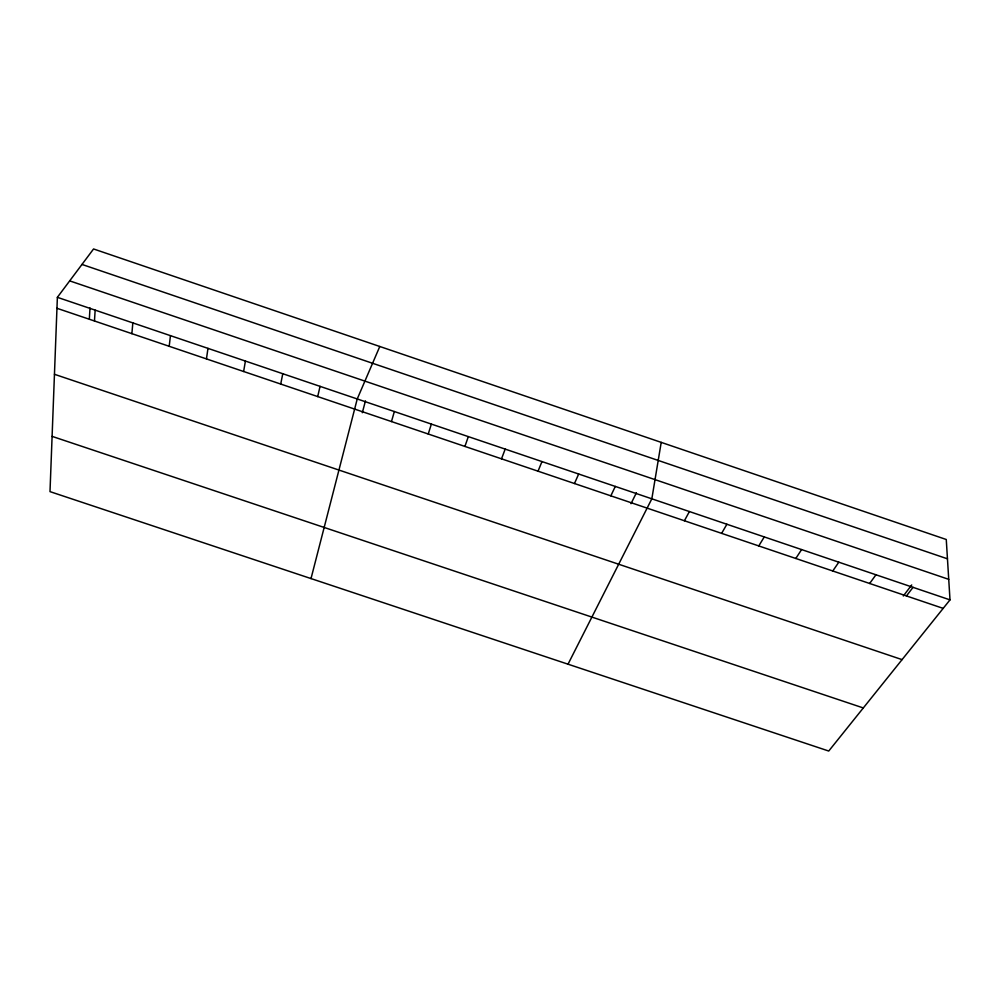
<?xml version="1.0" encoding="UTF-8"?>
<svg xmlns="http://www.w3.org/2000/svg" width="1000" height="1000" viewBox="0 0 1000 1000"><rect width="100%" height="100%" fill="white"/><g stroke="black" fill="none" stroke-linecap="round" stroke-linejoin="round"><path stroke-width="1.5" d="M57.375 297.325L50 491.625L828.737 751.038L950 599.875L946.263 539.5L93.562 248.962L57.375 297.325L950 599.875M89.35 318.825L90.013 307.95M94.462 320.988L95.15 310.138M131.875 333.663L132.838 322.912M169.2 346.3L170.45 335.65M206.45 358.913L207.975 348.375M661.213 442.375L651.838 498.812L568.025 664.188M243.625 371.5L245.413 361.062M280.712 384.062L282.775 373.725M317.712 396.587L320.05 386.362M311.012 578.575L357.238 398.963L379.787 346.488M362.325 412.725L365.45 400.887M391.475 421.562L394.35 411.538M428.237 434.012L431.375 424.087M464.913 446.425L468.325 436.613M501.512 458.825L505.188 449.113M538.038 471.188L541.975 461.575M574.475 483.525L578.675 474.012M610.837 495.838L615.3 486.425M631.013 503.688L636.413 492.738M684.412 520.75L689.4 511.55M721.625 533.362L726.888 524.25M758.763 545.925L764.275 536.925M795.812 558.475L801.587 549.575M832.775 570.988L838.812 562.188M869.663 583.475L875.962 574.775M903.312 596L911.725 584.938M906.462 595.938L913.025 587.337M52.1 436.375L863.3 707.95M54.45 374.288L902.062 659.625M56.962 308.288L943.175 608.375M81.988 264.438L947.463 558.825M69.688 280.875L948.725 579.35"/></g></svg>
